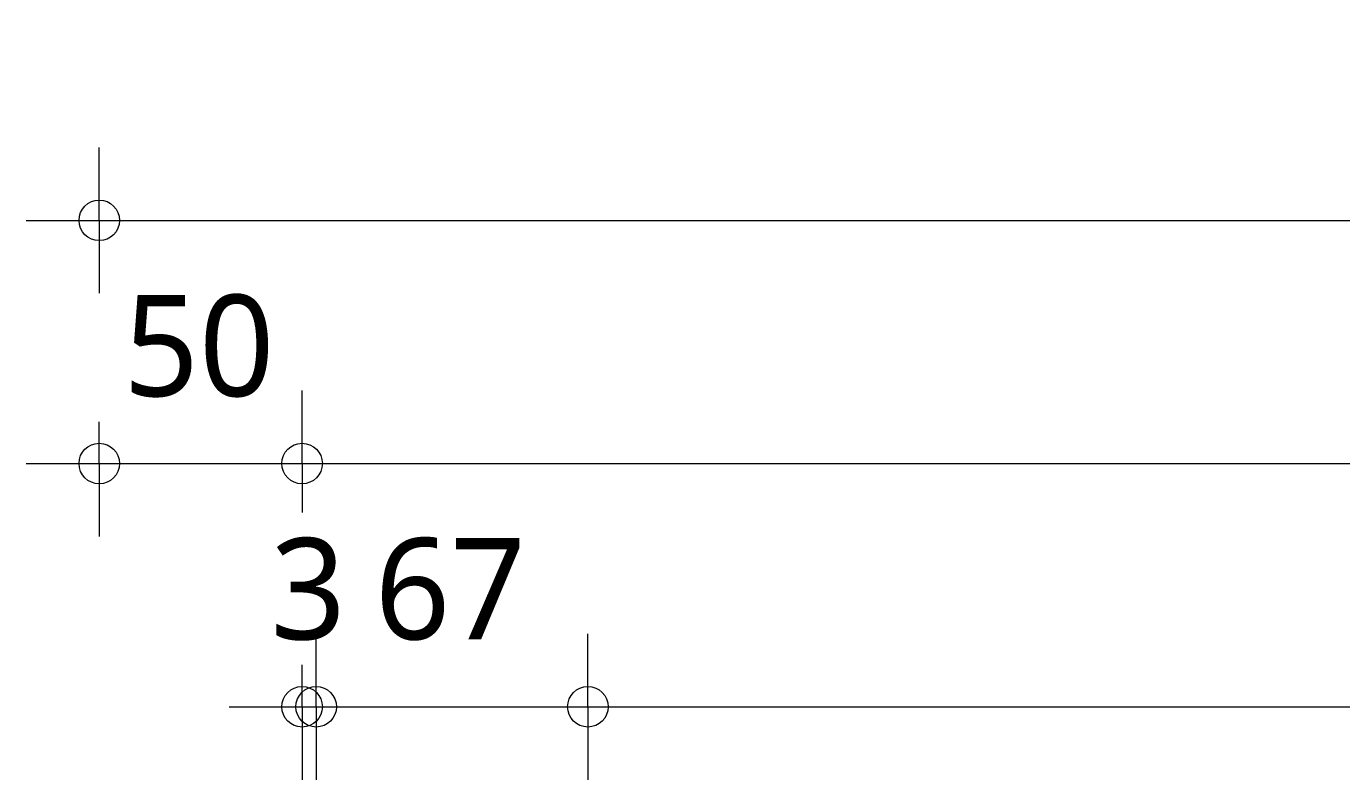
# Model space of a CAD drawing. Header units: millimetres. Extents: x 1789 to 13769, y 2055 to 27197.
# Drawn here: x 3471.3 to 3795.6, y 19656.9 to 19842.7 of the extents above; entities that cross this region are included whole.
import ezdxf

# ---------------------------------------------------------------- set-up
doc = ezdxf.new("R2010")
doc.units = ezdxf.units.MM
doc.layers.add('A-ANNO-DIMS', color=211, linetype='Continuous', lineweight=13)
doc.layers.add('A-ANNO-DIMS-10', color=211, linetype='Continuous', lineweight=13)
doc.styles.add('Segoe UI_2', font='segoeui.ttf', dxfattribs={"height": 25})
doc.dimstyles.new('2_5_mm_1', dxfattribs={"dimscale": 304.8, "dimtxt": 26.184099, "dimasz": 0.032808, "dimexe": 0.059055, "dimexo": 0.0625, "dimgap": 0.029528, "dimtad": 1, "dimdec": 0, "dimzin": 0, "dimdsep": 46, "dimtxsty": 'Segoe UI_2', "dimblk1": 'DOTBLANK', "dimblk2": 'DOTBLANK', "dimsah": 1, "dimcen": 0.09, "dimdle": 0.059055, "dimazin": 0, "dimtfac": 1, "dimtdec": 4, "dimtix": 1, "dimtmove": 0, "dimatfit": 3, "dimfxl": 0.059055, "dimfxlon": 1, "dimtvp": 1, "dimtfill": 1, "dimtolj": 1, "dimtzin": 0, "dimarcsym": 2})

# ---------------------------------------------------------------- blocks, each defined once
blk = doc.blocks.new('DIMBLOCK99-Details Restauratie 1-10')
at = {"layer": 'A-ANNO-DIMS-10'}
for p, q in [((3489.25, 19734.86), (3489.25, 19752.86)), ((3539.25, 19734.86), (3539.25, 19752.86)), ((3471.25, 19734.86), (3539.25, 19734.86)), ((3489.25, 19734.86), (3489.25, 19716.86)), ((3539.25, 19734.86), (3539.25, 19716.86))]:
    blk.add_line(p, q, dxfattribs=at)
for centre in [(3489.25, 19734.86), (3539.25, 19734.86)]:
    blk.add_circle(centre, 5, dxfattribs=at)
at = {"layer": 'A-ANNO-DIMS-10', "color": 0, "insert": (3495.21, 19776.48), "char_height": 25, "width": 45.7032, "attachment_point": 1, "line_spacing_factor": 1.142579, "style": 'Segoe UI_2', "bg_fill": 3, "box_fill_scale": 1.25, "bg_fill_color": 9, "bg_fill_true_color": 13158600, "bg_fill_transparency": 0}
blk.add_mtext('50', dxfattribs=at)
blk = doc.blocks.new('_DotBlank')
at = {"color": 0, "linetype": 'ByBlock', "lineweight": -2}
blk.add_line((-0.5, 0), (-1, 0), dxfattribs=at)
blk.add_circle((0, 0), 0.5, dxfattribs=at)
blk = doc.blocks.new('DIMBLOCK100-Details Restauratie 1-10')
at = {"layer": 'A-ANNO-DIMS-10'}
for p, q in [((3539.25, 19734.86), (3539.25, 19752.86)), ((5230.25, 19734.86), (5230.25, 19752.86)), ((3539.25, 19734.86), (5230.25, 19734.86)), ((3539.25, 19734.86), (3539.25, 19716.86)), ((5230.25, 19734.86), (5230.25, 19716.86))]:
    blk.add_line(p, q, dxfattribs=at)
for centre in [(3539.25, 19734.86), (5230.25, 19734.86)]:
    blk.add_circle(centre, 5, dxfattribs=at)
at = {"layer": 'A-ANNO-DIMS-10', "color": 0, "insert": (4346.66, 19776.48), "char_height": 25, "width": 91.4063, "attachment_point": 1, "line_spacing_factor": 1.142579, "style": 'Segoe UI_2', "bg_fill": 3, "box_fill_scale": 1.25, "bg_fill_color": 9, "bg_fill_true_color": 13158600, "bg_fill_transparency": 0}
blk.add_mtext('1691', dxfattribs=at)
blk = doc.blocks.new('DIMBLOCK102-Details Restauratie 1-10')
at = {"layer": 'A-ANNO-DIMS-10'}
for p, q in [((3489.25, 19794.86), (3489.25, 19812.86)), ((5280.25, 19794.86), (5280.25, 19812.86)), ((3471.25, 19794.86), (5298.25, 19794.86)), ((3489.25, 19794.86), (3489.25, 19776.86)), ((5280.25, 19794.86), (5280.25, 19776.86))]:
    blk.add_line(p, q, dxfattribs=at)
for centre in [(3489.25, 19794.86), (5280.25, 19794.86)]:
    blk.add_circle(centre, 5, dxfattribs=at)
at = {"layer": 'A-ANNO-DIMS-10', "color": 0, "insert": (4346.66, 19836.48), "char_height": 25, "width": 91.4063, "attachment_point": 1, "line_spacing_factor": 1.142579, "style": 'Segoe UI_2', "bg_fill": 3, "box_fill_scale": 1.25, "bg_fill_color": 9, "bg_fill_true_color": 13158600, "bg_fill_transparency": 0}
blk.add_mtext('1791', dxfattribs=at)
blk = doc.blocks.new('DIMBLOCK103-Details Restauratie 1-10')
at = {"layer": 'A-ANNO-DIMS-10'}
for p, q in [((3539.25, 19674.86), (3539.25, 19692.86)), ((3542.72, 19674.86), (3542.72, 19692.86)), ((3521.25, 19674.86), (3542.72, 19674.86)), ((3539.25, 19674.86), (3539.25, 19656.86)), ((3542.72, 19674.86), (3542.72, 19656.86))]:
    blk.add_line(p, q, dxfattribs=at)
for centre in [(3539.25, 19674.86), (3542.72, 19674.86)]:
    blk.add_circle(centre, 5, dxfattribs=at)
at = {"layer": 'A-ANNO-DIMS-10', "color": 0, "insert": (3531.46, 19716.48), "char_height": 25, "width": 22.8516, "attachment_point": 1, "line_spacing_factor": 1.142579, "style": 'Segoe UI_2', "bg_fill": 3, "box_fill_scale": 1.25, "bg_fill_color": 9, "bg_fill_true_color": 13158600, "bg_fill_transparency": 0}
blk.add_mtext('3', dxfattribs=at)
blk = doc.blocks.new('DIMBLOCK104-Details Restauratie 1-10')
at = {"layer": 'A-ANNO-DIMS-10'}
for p, q in [((3542.72, 19674.86), (3542.72, 19692.86)), ((3609.72, 19674.86), (3609.72, 19692.86)), ((3542.72, 19674.86), (3609.72, 19674.86)), ((3542.72, 19674.86), (3542.72, 19656.86)), ((3609.72, 19674.86), (3609.72, 19656.86))]:
    blk.add_line(p, q, dxfattribs=at)
for centre in [(3542.72, 19674.86), (3609.72, 19674.86)]:
    blk.add_circle(centre, 5, dxfattribs=at)
at = {"layer": 'A-ANNO-DIMS-10', "color": 0, "insert": (3557.18, 19716.48), "char_height": 25, "width": 45.7032, "attachment_point": 1, "line_spacing_factor": 1.142579, "style": 'Segoe UI_2', "bg_fill": 3, "box_fill_scale": 1.25, "bg_fill_color": 9, "bg_fill_true_color": 13158600, "bg_fill_transparency": 0}
blk.add_mtext('67', dxfattribs=at)
blk = doc.blocks.new('DIMBLOCK105-Details Restauratie 1-10')
at = {"layer": 'A-ANNO-DIMS-10'}
for p, q in [((3609.72, 19674.86), (3609.72, 19692.86)), ((4385.25, 19674.86), (4385.25, 19692.86)), ((3609.72, 19674.86), (4385.25, 19674.86)), ((3609.72, 19674.86), (3609.72, 19656.86)), ((4385.25, 19674.86), (4385.25, 19656.86))]:
    blk.add_line(p, q, dxfattribs=at)
for centre in [(3609.72, 19674.86), (4385.25, 19674.86)]:
    blk.add_circle(centre, 5, dxfattribs=at)
at = {"layer": 'A-ANNO-DIMS-10', "color": 0, "insert": (3968.92, 19716.48), "char_height": 25, "width": 68.5547, "attachment_point": 1, "line_spacing_factor": 1.142579, "style": 'Segoe UI_2', "bg_fill": 3, "box_fill_scale": 1.25, "bg_fill_color": 9, "bg_fill_true_color": 13158600, "bg_fill_transparency": 0}
blk.add_mtext('776', dxfattribs=at)

msp = doc.modelspace()

# ---------------------------------------------------------------- dimensions: what is measured, and where the dimension line sits
at = {"layer": 'A-ANNO-DIMS'}
dim = msp.add_linear_dim(base=(3539.25, 19734.86), p1=(3489.25, 19716.86), p2=(3539.25, 19716.86), dimstyle='2_5_mm_1', override={"dimpost": '<>', "dimfxl": 50}, dxfattribs=at)
dim.commit()
dim.dimension.update_dxf_attribs({"geometry": 'DIMBLOCK99-Details Restauratie 1-10', "text_midpoint": (3514.25, 19756.79)})

# ---------------------------------------------------------------- next in the draw order: dimensions: what is measured, and where the dimension line sits
dim = msp.add_linear_dim(base=(5230.25, 19734.86), p1=(3539.25, 19716.86), p2=(5230.25, 19716.86), dimstyle='2_5_mm_1', override={"dimpost": '<>', "dimfxl": 1691}, dxfattribs=at)
dim.commit()
dim.dimension.update_dxf_attribs({"geometry": 'DIMBLOCK100-Details Restauratie 1-10', "text_midpoint": (4384.75, 19756.86)})

# ---------------------------------------------------------------- next in the draw order: dimensions: what is measured, and where the dimension line sits
for base, p1, p2, override, picture, middle in [((5280.25, 19794.86), (3489.25, 19776.86), (5280.25, 19776.86), {"dimpost": '<>', "dimfxl": 1791}, 'DIMBLOCK102-Details Restauratie 1-10', (4384.75, 19816.86)), ((3542.72, 19674.86), (3539.25, 19656.86), (3542.72, 19656.86), {"dimpost": '<>', "dimfxl": 3.467706}, 'DIMBLOCK103-Details Restauratie 1-10', (3540.98, 19696.79))]:
    dim = msp.add_linear_dim(base=base, p1=p1, p2=p2, dimstyle='2_5_mm_1', override=override, dxfattribs=at)
    dim.commit()
    dim.dimension.update_dxf_attribs({"geometry": picture, "text_midpoint": middle})

# ---------------------------------------------------------------- next in the draw order: dimensions: what is measured, and where the dimension line sits
dim = msp.add_linear_dim(base=(3609.72, 19674.86), p1=(3542.72, 19656.86), p2=(3609.72, 19656.86), dimstyle='2_5_mm_1', override={"dimpost": '<>', "dimfxl": 67}, dxfattribs=at)
dim.commit()
dim.dimension.update_dxf_attribs({"geometry": 'DIMBLOCK104-Details Restauratie 1-10', "text_midpoint": (3576.22, 19696.79)})

# ---------------------------------------------------------------- next in the draw order: dimensions: what is measured, and where the dimension line sits
dim = msp.add_linear_dim(base=(4385.25, 19674.86), p1=(3609.72, 19656.86), p2=(4385.25, 19656.86), dimstyle='2_5_mm_1', override={"dimpost": '<>', "dimfxl": 775.532294}, dxfattribs=at)
dim.commit()
dim.dimension.update_dxf_attribs({"geometry": 'DIMBLOCK105-Details Restauratie 1-10', "text_midpoint": (3997.48, 19696.79)})

doc.saveas('drawing.dxf')
